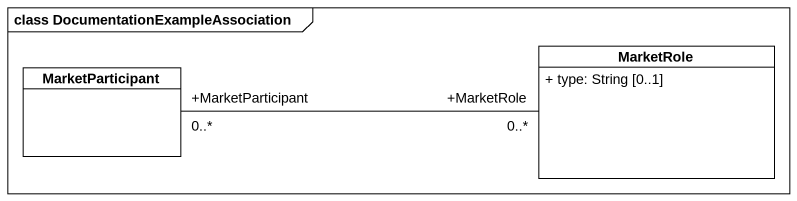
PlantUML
@startuml
mainframe class DocumentationExampleAssociation
hide circle
hide empty members
skinparam classAttributeIconSize 0
class MarketParticipant
class MarketRole {
  + type: String [0..1]
}
MarketRole "+MarketRole\n0..*" -left- "+MarketParticipant\n0..*" MarketParticipant
@enduml
